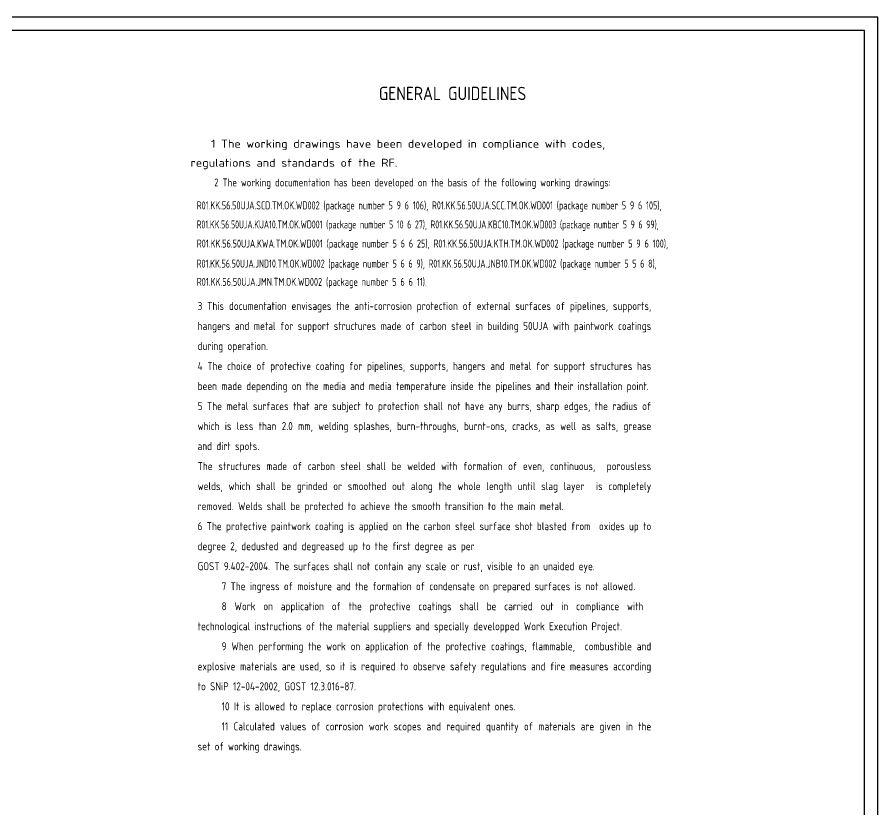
# Model space of a CAD drawing. Header units: millimetres. Extents: x 133356 to 134197, y -259 to 335.
# Drawn here: x 133874.1 to 134196.5, y 37.9 to 334.9 of the extents above; entities that cross this region are included whole.
import ezdxf

# ---------------------------------------------------------------- set-up
doc = ezdxf.new("R2010")
doc.units = ezdxf.units.MM
doc.header["$LTSCALE"] = 20
doc.header["$MEASUREMENT"] = 0
doc.layers.add('TITUL', color=7, linetype='Continuous')
doc.layers.add('YELLOW', color=2, linetype='Continuous')
doc.layers.add('Текст', color=7, linetype='Continuous', lineweight=25)
doc.styles.add('ROMANS', font='romans.shx', dxfattribs={"width": 0.8})
doc.styles.get("Standard").update_dxf_attribs({"font": 'romans.shx', "width": 0.8})

msp = doc.modelspace()

# ---------------------------------------------------------------- linework, layer by layer
for p, q in [((134196.527, 334.905), (133355.527, 334.905)), ((134196.527, 334.905), (133355.527, 334.905)), ((134196.527, -259.095), (134196.527, 334.905))]:
    msp.add_line(p, q)
at = {"layer": 'TITUL'}
msp.add_line((134196.527, -259.095), (134196.527, 334.905), dxfattribs=at)
msp.add_line((134196.527, -259.095), (134196.527, 334.905), dxfattribs=at)
at = {"layer": 'TITUL', "color": 1}
for p, q in [((134191.527, 329.905), (133375.527, 329.905)), ((134191.527, -254.095), (134191.527, 329.905))]:
    msp.add_line(p, q, dxfattribs=at)

# ---------------------------------------------------------------- texts
at = {"layer": 'YELLOW'}
for s, width, p in [('1 The working drawings have been developed in compliance with codes, ', 1.051354, (133946.749, 285.99)), ('  regulations and standards of the RF.', 1.05834, (133934.857, 278.866)), ('2 The working documentation has been developed on the basis of the following working drawings:', 0.763124, (133947.923, 271.477))]:
    msp.add_text(s, height=3, dxfattribs=dict(at, width=width)).set_placement(p)
at = {"layer": 'YELLOW', "insert": (133941.717, 235.704), "char_height": 3, "width": 184.11478, "attachment_point": 1, "style": 'ROMANS'}
msp.add_mtext('\\pxqjsm1.5;{\\W0.78;\\P\\pi3;}3 This documentation envisages the anti-corrosion protection of external surfaces of pipelines, supports,{\\C6; \\C2;hangers\\C6; }and metal for support structures made of carbon steel in building 50UJA with paintwork coatings during operation. \\P4 The choice of protective coating for pipelines, supports, {\\C2;hangers} and metal for support structures has been made depending on the media and media temperature inside the pipelines and their installation point.       {\\C2;\\P5 The metal surfaces that are subject to protection shall not have any burrs, }sharp edges, the radius of which is less than 2.0 mm, welding splashes, burn-throughs, burnt-ons, cracks, as well as salts, grease and dirt spots. \\PThe structures made of carbon steel shall be welded with formation of even, continuous,  porousless welds, which shall be grinded or smoothed out along the whole length until slag layer  is completely removed. Welds shall be protected to achieve the smooth transition to the main metal. \\P{\\C2;6 The protective paintwork coating is applied on the carbon steel surface shot blasted from  oxides up to degree 2, dedusted and degreased up to the first degree as per \\P\\pi0q*;GOST 9.402-2004. }The surfaces shall not contain any scale or rust, visible to an unaided eye. \\P\\pi3qj;7 The ingress of moisture and the formation of condensate on prepared surfaces is not allowed. \\P8 Work on application of the protective coatings shall be carried out in compliance with  technological instructions of the material suppliers and specially developped Work Execution Project.   \\P9 When performing the work on application of the protective coatings, flammable,  combustible and explosive materials are used, so it is required to observe safety regulations and fire measures according to SNiP 12-04-2002, GOST 12.3.016-87. \\P{\\C2;10 It is allowed to replace corrosion protections with equivalent ones. \\P}11 Calculated values of corrosion work scopes and required quantity of materials are given in the set of working drawings. {\\C2;\\P\\P} ', dxfattribs=at)
at = {"layer": 'Текст', "color": 3, "width": 0.8}
msp.add_text('GENERAL GUIDELINES', height=5, dxfattribs=at).set_placement((134009.616, 303.835))
at = {"layer": 'Текст', "color": 2}
for s, width, p in [('R01.KK.56.50UJA.SCD.TM.OK.WD002 (package number 5 9 6 106), R01.KK.56.50UJA.SCC.TM.OK.WD001 (package number 5 9 6 105),', 0.59, (133941.398, 262.895)), ('R01.KK.56.50UJA.KUA10.TM.OK.WD001 (package number 5 10 6 27), R01.KK.56.50UJA.KBC10.TM.OK.WD003 (package number 5 9 6 99),', 0.57, (133941.398, 255.739)), ('R01.KK.56.50UJA.KWA.TM.OK.WD001 (package number 5 6 6 25), R01.KK.56.50UJA.KTH.TM.OK.WD002 (package number 5 9 6 100),', 0.597, (133941.398, 248.584)), ('R01.KK.56.50UJA.JND10.TM.OK.WD002 (package number 5 6 6 9), R01.KK.56.50UJA.JNB10.TM.OK.WD002 (package number 5 5 6 8),', 0.582, (133941.398, 241.07)), ('R01.KK.56.50UJA.JMN.TM.OK.WD002 (package number 5 6 6 11).', 0.6, (133941.398, 234.241))]:
    msp.add_text(s, height=3, dxfattribs=dict(at, width=width)).set_placement(p)

doc.saveas('drawing.dxf')
